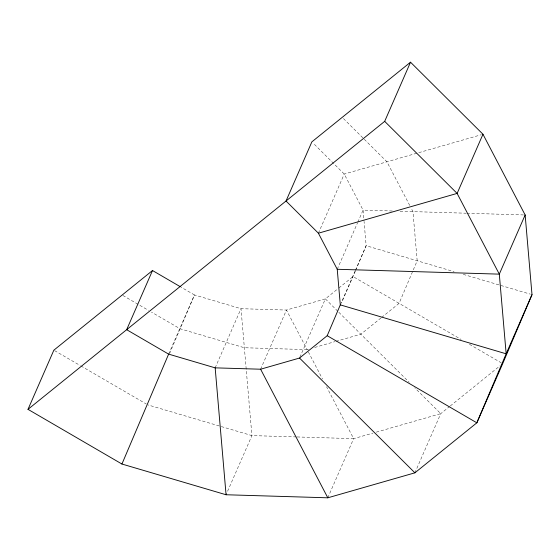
<?xml version="1.0" encoding="UTF-8"?>
<svg xmlns="http://www.w3.org/2000/svg" width="560" height="560" viewBox="0 0 560 560"><rect width="100%" height="100%" fill="white"/><g stroke="black" fill="none" stroke-linecap="round" stroke-linejoin="round"><path stroke-width="0.42" stroke-dasharray="2.8 2.1" d="M169.568 353.612L194.481 294.966L180.985 287.112M355.404 271.012L341.523 302.925M355.74 270.221L366.149 245.714L364.056 221.403M168.63 354.123L194.481 294.966L241.003 308.693L286.461 310.051L325.374 298.893L338.198 288.533M215.159 367.85L241.003 308.693L251.916 435.596L226.065 494.753M318.395 233.205L344.239 174.048L481.292 134.729M260.617 369.215L286.461 310.051L307.139 349.622L308.819 349.139M337.239 269.276L357.497 222.908M357.847 222.11L363.083 210.119L344.239 174.048L313.096 143.066M299.88 357.252L325.374 298.893L338.226 311.675M340.298 304.871L354.97 271.299M355.32 270.501L366.149 245.714L454.055 271.656M327.81 497.805L353.654 438.648L372.918 433.118M414.904 472.822L440.748 413.665L449.596 406.518M338.877 287.987L353.052 276.549L461.097 339.444M380.989 317.961L360.878 334.208L335.685 341.432M381.661 317.422L399.091 303.345L417.179 260.771L412.951 211.617L410.949 207.781M450.282 405.965L499.968 365.848M314.692 347.452L334.845 341.67M376.271 432.159L440.748 413.665L414.743 387.793M392.315 210.994L363.083 210.119L363.979 220.535M400.057 211.225L466.004 213.206M466.879 213.234L523.411 214.928M307.139 349.622L244.356 347.739L180.11 328.783L151.508 312.13M296.261 436.926L251.916 435.596L147.791 404.873M297.129 436.954L353.654 438.648L326.557 386.778M463.274 274.372L530.327 294.154M469.42 344.288L501.179 362.775M122.899 295.477L148.498 310.373M54.6 350.623L80.15 365.498M80.899 365.932L146.286 403.998M343.455 118.559L363.657 138.656M364.273 139.265L386.925 161.798L410.55 207.018M338.842 312.284L409.171 382.249M308.35 351.946L322.511 379.036"/><path stroke-width="0.84" d="M168.63 354.123L215.159 367.85L260.617 369.215L299.53 358.05L327.208 335.706L340.298 304.871L337.239 269.276L318.395 233.205L286.027 201.012L311.871 141.855L410.529 62.195L482.965 134.246L525.147 214.977L532 294.651L502.691 363.65L476.84 422.814L414.904 472.822L327.81 497.805L226.065 494.753L121.94 464.03L168.63 354.123L126.658 329.686L152.502 270.529L180.236 286.671M121.94 464.03L28 409.346L53.844 350.189L152.502 270.529M28 409.346L384.685 121.352L410.529 62.195M482.965 134.246L457.121 193.41L318.395 233.205M525.147 214.977L499.303 274.141L506.156 353.808L476.84 422.814L327.208 335.706M532 294.651L506.156 353.808L340.298 304.871M337.239 269.276L499.303 274.141L457.121 193.41L384.685 121.352M299.53 358.05L414.904 472.822M260.617 369.215L327.81 497.805M215.159 367.85L226.065 494.753"/></g></svg>
